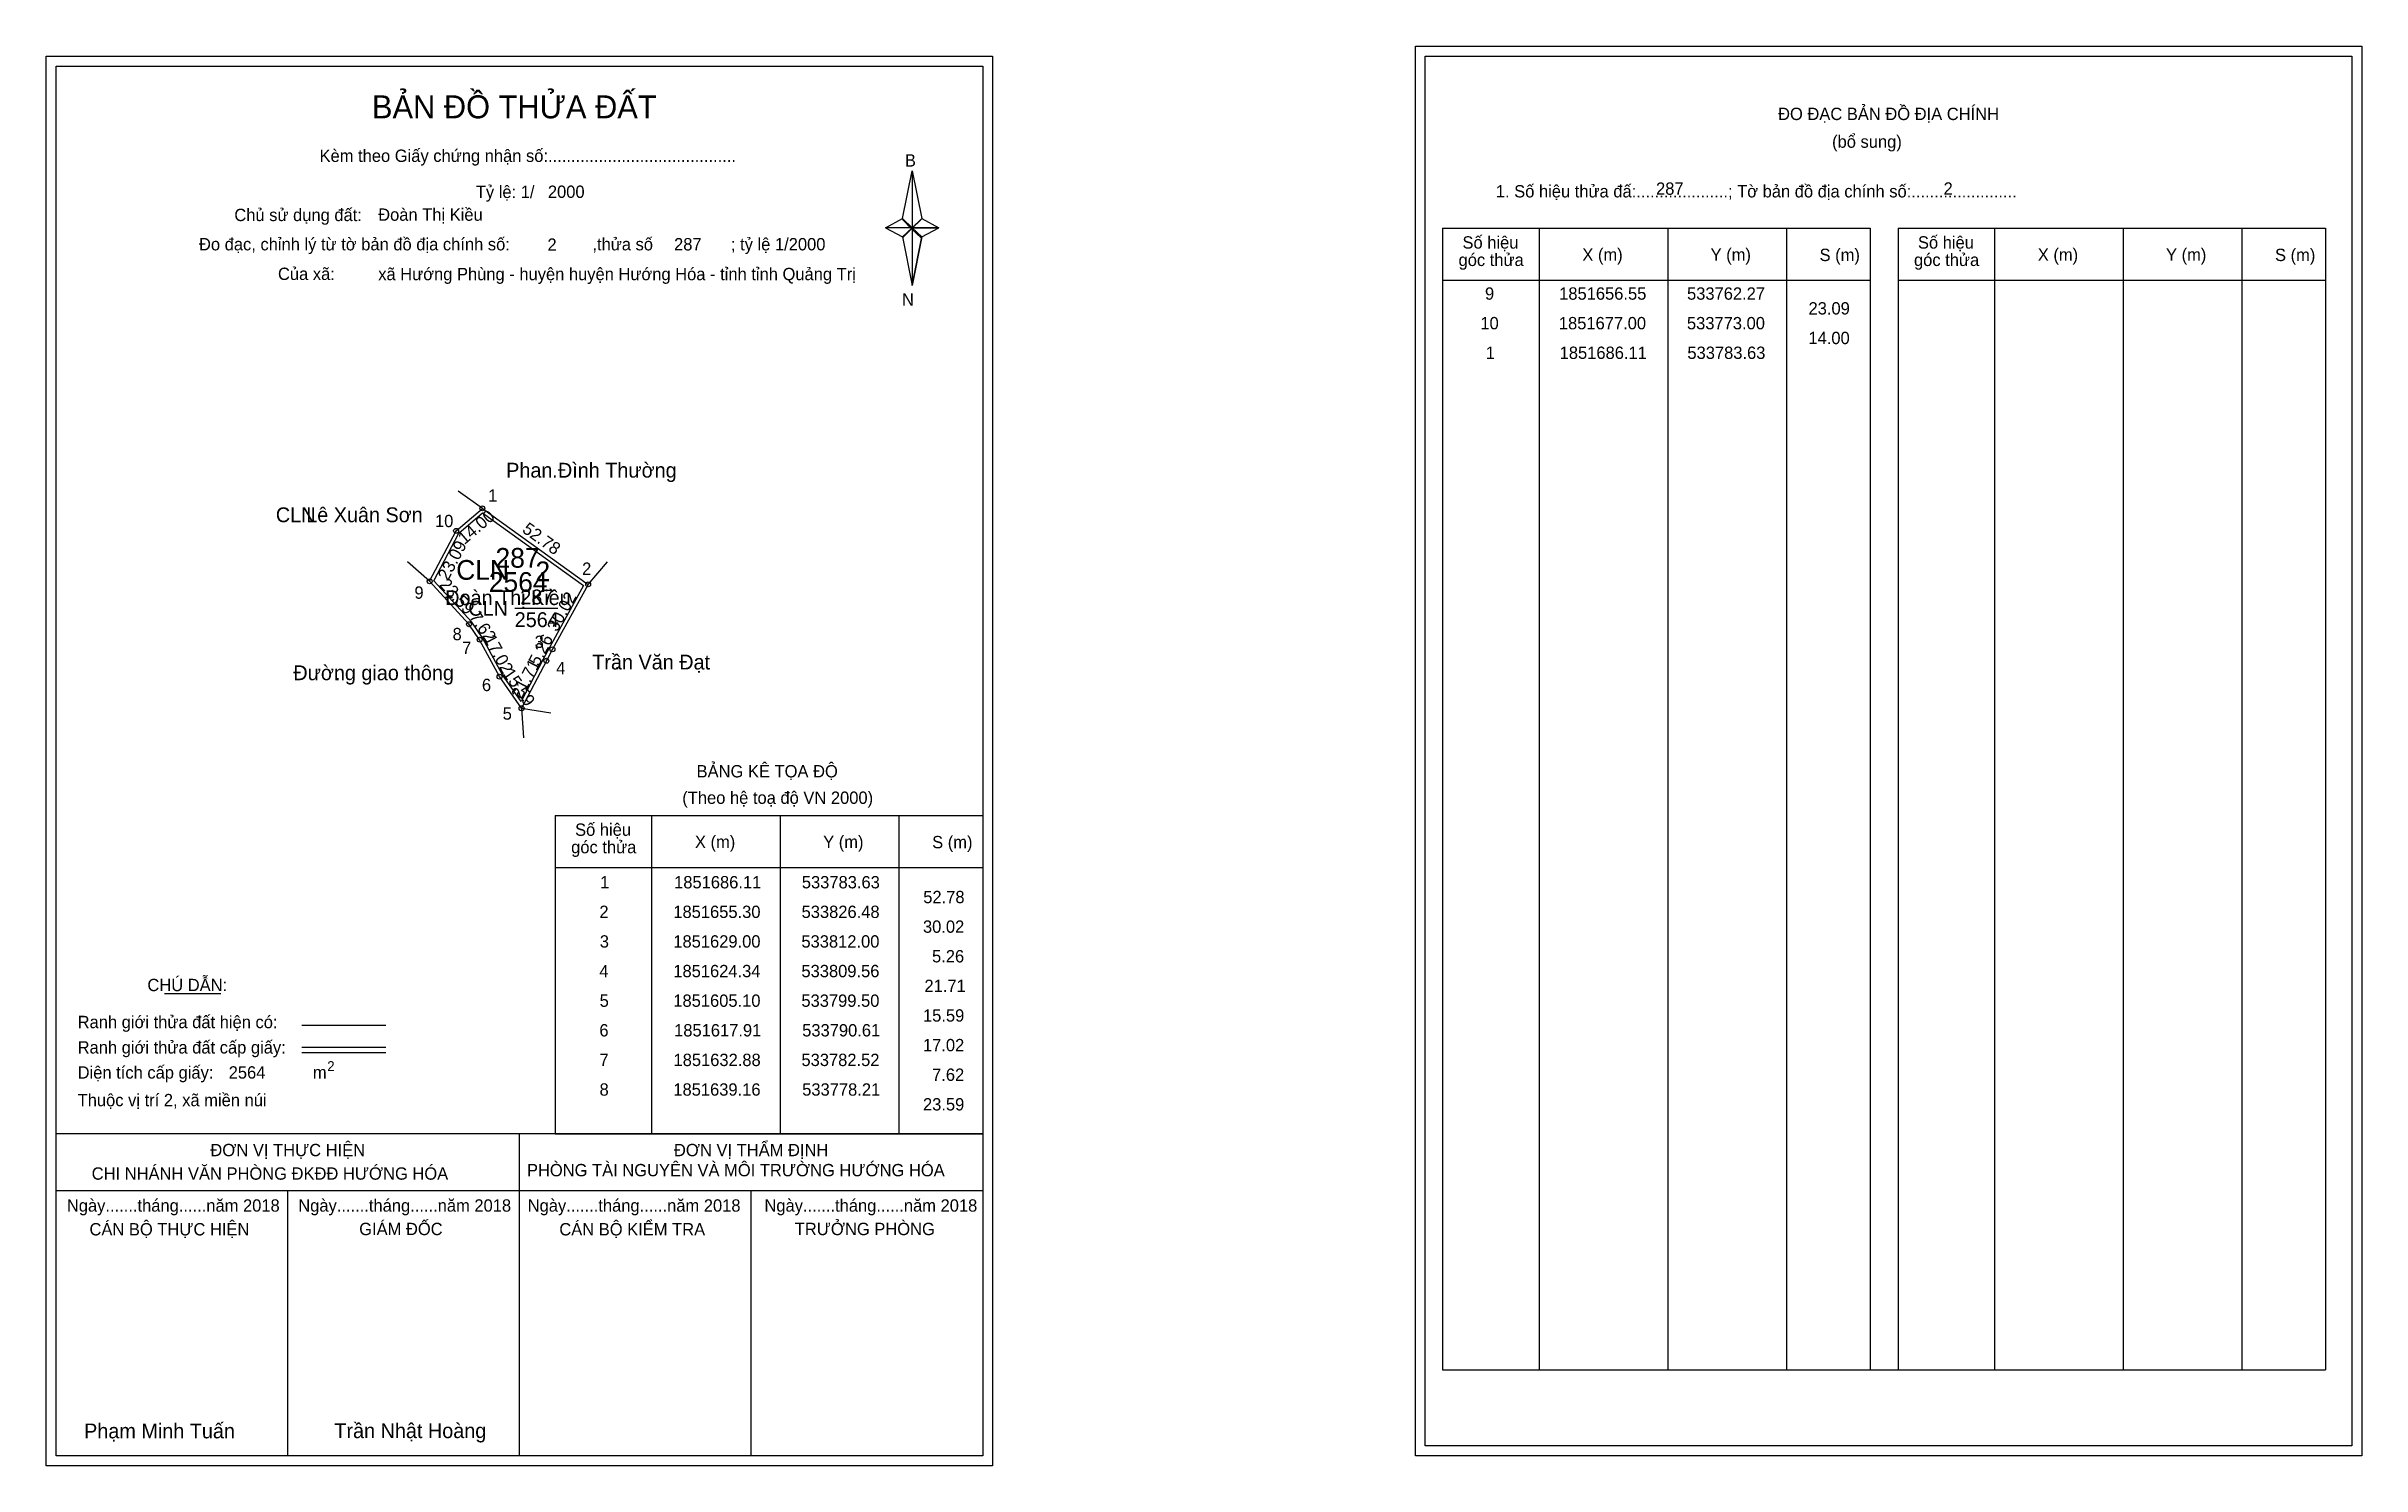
# Model space of a CAD drawing. Extents: x 533607 to 534545, y 1851298 to 1851873.
import ezdxf

# ---------------------------------------------------------------- set-up
doc = ezdxf.new("R2010")
doc.units = 0
for name, color, linetype in [('Level 1', 7, 'Continuous'), ('Level 10', 7, 'Continuous'), ('Level 11', 7, 'Continuous'), ('Level 13', 7, 'Continuous'), ('Level 2', 7, 'Continuous'), ('Level 27', 7, 'Continuous'), ('Level 3', 7, 'Continuous'), ('Level 36', 7, 'Continuous'), ('Level 4', 7, 'Continuous'), ('Level 49', 7, 'Continuous'), ('Level 5', 7, 'Continuous'), ('Level 53', 7, 'Continuous'), ('Level 55', 7, 'Continuous'), ('Level 6', 7, 'Continuous'), ('Level 60', 7, 'Continuous'), ('Level 63', 7, 'Continuous'), ('Level 7', 7, 'Continuous'), ('Level 9', 7, 'Continuous')]:
    doc.layers.add(name, color=color, linetype=linetype)

msp = doc.modelspace()

# ---------------------------------------------------------------- linework, layer by layer
at = {"layer": 'Level 1'}
for p, q in [((533610.97, 1851865.33), (533610.97, 1851865.33)), ((534165.61, 1851869.33), (534165.61, 1851869.33)), ((533953.81, 1851803.57), (533957.75, 1851822.85)), ((533957.75, 1851822.85), (533957.75, 1851799.8)), ((533957.75, 1851822.85), (533961.68, 1851803.57)), ((533946.92, 1851799.8), (533953.81, 1851803.57)), ((533953.81, 1851803.57), (533957.75, 1851799.8)), ((533957.45, 1851799.36), (533953.81, 1851803.13)), ((533957.75, 1851799.8), (533953.81, 1851796.12)), ((533957.45, 1851799.36), (533953.81, 1851795.68)), ((533953.81, 1851795.68), (533957.45, 1851799.36)), ((533961.39, 1851803.13), (533957.45, 1851799.36)), ((533957.45, 1851799.36), (533961.39, 1851803.13)), ((533961.39, 1851795.68), (533957.45, 1851799.36)), ((533961.68, 1851803.57), (533957.75, 1851799.8)), ((533957.75, 1851799.8), (533957.75, 1851776.4)), ((533957.75, 1851799.8), (533968.57, 1851799.8)), ((533957.75, 1851799.8), (533961.68, 1851796.12)), ((533961.68, 1851796.12), (533968.57, 1851799.8)), ((534172.68, 1851799.62), (534345.88, 1851799.62)), ((534211.86, 1851337.09), (534211.86, 1851799.62)), ((534264, 1851337.09), (534264, 1851799.62)), ((534311.95, 1851799.62), (534311.95, 1851337.09)), ((534345.88, 1851799.62), (534345.88, 1851337.09)), ((534357.19, 1851799.62), (534530.4, 1851799.62)), ((534396.37, 1851337.09), (534396.37, 1851799.62)), ((534448.52, 1851337.09), (534448.52, 1851799.62)), ((534496.46, 1851799.62), (534496.46, 1851337.09)), ((534530.4, 1851799.62), (534530.4, 1851337.09)), ((533953.81, 1851796.12), (533957.75, 1851776.4)), ((533961.68, 1851796.12), (533957.75, 1851776.4)), ((534172.68, 1851778.57), (534345.88, 1851778.57)), ((534357.19, 1851778.57), (534530.4, 1851778.57)), ((533813.16, 1851561.68), (533986.36, 1851561.68)), ((533852.34, 1851432.63), (533852.34, 1851561.68)), ((533904.48, 1851432.63), (533904.48, 1851561.68)), ((533952.42, 1851561.68), (533952.42, 1851432.63)), ((533813.16, 1851540.62), (533986.36, 1851540.62)), ((533654.8, 1851489.46), (533677.61, 1851489.46)), ((533710.53, 1851476.65), (533744.56, 1851476.65)), ((533710.53, 1851467.76), (533744.56, 1851467.76)), ((533710.53, 1851465.57), (533744.56, 1851465.57)), ((533824.62, 1851432.63), (533610.96, 1851432.63)), ((533986.36, 1851432.63), (533776.68, 1851432.63)), ((533798.66, 1851302.18), (533798.66, 1851432.63)), ((533813.16, 1851432.62), (533986.36, 1851432.62)), ((533986.36, 1851409.53), (533610.96, 1851409.53)), ((533704.81, 1851302.18), (533704.81, 1851409.53)), ((533892.51, 1851302.18), (533892.51, 1851409.53)), ((534172.68, 1851337.09), (534530.4, 1851337.09)), ((533986.36, 1851302.18), (533986.36, 1851302.18)), ((534541.01, 1851306.18), (534541.01, 1851306.18))]:
    msp.add_line(p, q, dxfattribs=at)
for points in [[(533953.81, 1851803.57), (533957.75, 1851822.85), (533957.75, 1851799.8)], [(533946.92, 1851799.8), (533953.81, 1851796.12), (533957.75, 1851799.8)], [(533957.75, 1851799.8), (533961.68, 1851803.57), (533968.57, 1851799.8)], [(533957.75, 1851799.8), (533957.75, 1851776.4), (533961.68, 1851796.12)]]:
    msp.add_lwpolyline(points, close=True, dxfattribs=at)
at = {"layer": 'Level 10'}
for p, q in [((533762.27, 1851656.55), (533773, 1851677)), ((533782.52, 1851632.88), (533778.21, 1851639.16)), ((533809.56, 1851624.34), (533799.5, 1851605.1))]:
    msp.add_line(p, q, dxfattribs=at)
for points in [[(533783.63, 1851686.11), (533826.48, 1851655.3), (533812, 1851629), (533809.56, 1851624.34), (533799.5, 1851605.1), (533790.61, 1851617.91), (533782.52, 1851632.88), (533778.21, 1851639.16), (533762.27, 1851656.55), (533773, 1851677)], [(533783.71, 1851684.33), (533824.65, 1851654.89), (533810.77, 1851629.66), (533808.32, 1851624.99), (533799.33, 1851607.8), (533791.8, 1851618.64), (533783.72, 1851633.61), (533779.31, 1851640.03), (533763.97, 1851656.77), (533774.11, 1851676.11)]]:
    msp.add_lwpolyline(points, close=True, dxfattribs=at)
at = {"layer": 'Level 11'}
for centre in [(533783.63, 1851686.11), (533783.63, 1851686.11), (533773, 1851677), (533762.27, 1851656.55), (533826.48, 1851655.3), (533778.21, 1851639.16), (533782.52, 1851632.88), (533812, 1851629), (533790.61, 1851617.91), (533809.56, 1851624.34), (533799.5, 1851605.1)]:
    msp.add_circle(centre, 1, dxfattribs=at)
at = {"layer": 'Level 27'}
for p, q in [((533783.63, 1851686.11), (533773.89, 1851693.11)), ((533762.27, 1851656.55), (533753.23, 1851664.44)), ((533826.48, 1851655.3), (533834.32, 1851664.38)), ((533799.5, 1851605.1), (533800.34, 1851593.13)), ((533799.5, 1851605.1), (533811.36, 1851603.25))]:
    msp.add_line(p, q, dxfattribs=at)
at = {"layer": 'Level 3'}
for p, q in [((534172.68, 1851799.62), (534172.68, 1851337.09)), ((534357.19, 1851799.62), (534357.19, 1851337.09)), ((533813.16, 1851561.68), (533813.16, 1851432.63))]:
    msp.add_line(p, q, dxfattribs=at)
at = {"layer": 'Level 63'}
for points in [[(534161.62, 1851873.33), (534545.02, 1851873.33), (534545.02, 1851302.18), (534161.62, 1851302.18)], [(533606.96, 1851869.33), (533990.36, 1851869.33), (533990.36, 1851298.18), (533606.96, 1851298.18)], [(533610.96, 1851865.33), (533986.36, 1851865.33), (533986.36, 1851302.18), (533610.96, 1851302.18)], [(534165.62, 1851869.33), (534541.02, 1851869.33), (534541.02, 1851306.18), (534165.62, 1851306.18)]]:
    msp.add_lwpolyline(points, close=True, dxfattribs=at)
at = {"layer": 'Level 9'}
msp.add_line((533796.72, 1851645.6), (533814.16, 1851645.6), dxfattribs=at)

# ---------------------------------------------------------------- texts
at = {"layer": 'Level 1'}
for s, height, p in [('BẢN ĐỒ THỬA ĐẤT', 9.3313, (533738.9, 1851844.14)), ('ĐO ĐẠC BẢN ĐỒ ĐỊA CHÍNH', 5, (534308.57, 1851843.45)), ('(bổ sung)', 5, (534330.45, 1851832.21)), ('Kèm theo Giấy chứng nhận số:.........................................', 5, (533717.66, 1851826.48)), ('B', 5, (533954.83, 1851824.6)), ('1. Số hiệu thửa đấ:....................; Tờ bản đồ địa chính số:.......................', 5, (534194.23, 1851812.09)), ('Chủ sử dụng đất:', 5, (533683.14, 1851802.5)), ('Số hiệu', 5, (534180.71, 1851791.36)), ('Số hiệu', 5, (534365.23, 1851791.36)), ('Đo đạc, chỉnh lý từ tờ bản đồ địa chính số:                  ,thửa số                 ; tỷ lệ 1/2000', 5, (533668.83, 1851790.64)), ('góc thửa', 5, (534179.12, 1851784.3)), ('X (m)', 5, (534229.27, 1851786.41)), ('Y (m)', 5, (534281.23, 1851786.41)), ('S (m)', 5, (534325.38, 1851786.31)), ('góc thửa', 5, (534363.64, 1851784.3)), ('X (m)', 5, (534413.79, 1851786.41)), ('Y (m)', 5, (534465.74, 1851786.41)), ('S (m)', 5, (534509.9, 1851786.31)), ('Của xã:', 5, (533700.82, 1851778.64)), ('N', 5, (533953.63, 1851768.26)), ('BẢNG KÊ TỌA ĐỘ', 5, (533870.42, 1851577.08)), ('(Theo hệ toạ độ VN 2000)', 5, (533864.62, 1851566.36)), ('Số hiệu', 5, (533821.19, 1851553.41)), ('X (m)', 5, (533869.75, 1851548.46)), ('Y (m)', 5, (533921.7, 1851548.46)), ('S (m)', 5, (533965.86, 1851548.36)), ('góc thửa', 5, (533819.6, 1851546.35)), ('CHÚ DẪN:', 5, (533647.92, 1851490.47)), ('Ranh giới thửa đất hiện có:', 5, (533619.66, 1851475.47)), ('Ranh giới thửa đất cấp giấy:', 5, (533619.66, 1851465.19)), ('Diện tích cấp giấy:', 5, (533619.66, 1851455.03)), ('m', 5, (533714.97, 1851455.07)), ('2', 4, (533720.77, 1851458.09)), ('Thuộc vị trí 2, xã miền núi', 5, (533619.66, 1851443.83)), ('ĐƠN VỊ THỰC HIỆN', 5, (533673.43, 1851423.59)), ('PHÒNG TÀI NGUYÊN VÀ MÔI TRƯỜNG HƯỚNG HÓA', 5, (533801.69, 1851415.45)), ('ĐƠN VỊ THẨM ĐỊNH', 5, (533861.24, 1851423.59)), ('CHI NHÁNH VĂN PHÒNG ĐKĐĐ HƯỚNG HÓA', 5, (533625.35, 1851414.07)), ('Ngày.......tháng......năm 2018', 5, (533615.3, 1851401.12)), ('Ngày.......tháng......năm 2018', 5, (533709.04, 1851401.12)), ('Ngày.......tháng......năm 2018', 5, (533801.99, 1851401.12)), ('Ngày.......tháng......năm 2018', 5, (533897.91, 1851401.12)), ('CÁN BỘ THỰC HIỆN', 5, (533624.46, 1851391.49)), ('GIÁM ĐỐC', 5, (533733.73, 1851391.61)), ('CÁN BỘ KIỂM TRA', 5, (533814.81, 1851391.49)), ('TRƯỞNG PHÒNG', 5, (533910.19, 1851391.61)), ('Phạm Minh Tuấn', 6, (533622.28, 1851309.26)), ('Trần Nhật Hoàng', 6, (533723.67, 1851309.36))]:
    msp.add_text(s, height=height, dxfattribs=at).set_placement(p)
at = {"layer": 'Level 11'}
msp.add_text('Tỷ lệ: 1/', height=5, dxfattribs=at).set_placement((533780.98, 1851811.86))
at = {"layer": 'Level 13'}
for s, p in [('CLN', (533777.93, 1851642.6)), ('287', (533798.99, 1851647.2)), ('2564', (533796.73, 1851638))]:
    msp.add_text(s, height=6, dxfattribs=at).set_placement(p)
at = {"layer": 'Level 2'}
msp.add_text('Đoàn Thị Kiều', height=6, dxfattribs=at).set_placement((533768.57, 1851646.92))
at = {"layer": 'Level 3'}
msp.add_text('CLN', height=8, dxfattribs=at).set_placement((533773.03, 1851657.16))
at = {"layer": 'Level 36'}
for s, p in [('.', (533811.86, 1851698.56)), ('CLN', (533699.96, 1851680.5)), ('.', (533837.15, 1851620.82)), ('.', (533723.9, 1851616.48))]:
    msp.add_text(s, height=6, dxfattribs=at).set_placement(p)
at = {"layer": 'Level 4'}
msp.add_text('287', height=8, dxfattribs=at).set_placement((533788.95, 1851662.05))
at = {"layer": 'Level 49'}
for s, rotation, p in [('14.00', 40.59686, (533776.4, 1851671.22)), ('52.78', 324.28312, (533799.41, 1851676.73)), ('23.09', 62.31426, (533769.69, 1851656.49)), ('23.59', 312.50896, (533765.91, 1851654.95)), ('30.02', 61.16412, (533813.9, 1851635.78)), ('7.62', 304.46203, (533778.11, 1851642.13)), ('17.02', 298.38742, (533784.09, 1851633.33)), ('5.26', 62.36321, (533806.43, 1851621.81)), ('15.59', 304.76023, (533791.72, 1851619.12)), ('21.71', 62.39633, (533799.47, 1851608.5))]:
    msp.add_text(s, height=5, rotation=rotation, dxfattribs=at).set_placement(p)
at = {"layer": 'Level 5'}
msp.add_text('2564', height=8, dxfattribs=at).set_placement((533786.24, 1851652.27))
at = {"layer": 'Level 53'}
for s, p in [('9', (534189.83, 1851770.65)), ('1851656.55', (534219.88, 1851770.65)), ('533762.27', (534271.68, 1851770.65)), ('23.09', (534320.91, 1851764.65)), ('10', (534187.96, 1851758.65)), ('1851677.00', (534219.76, 1851758.65)), ('533773.00', (534271.65, 1851758.65)), ('1', (534190.12, 1851746.65)), ('1851686.11', (534220.08, 1851746.65)), ('533783.63', (534271.83, 1851746.65)), ('14.00', (534320.86, 1851752.65)), ('1', (533831.35, 1851532.12)), ('1851686.11', (533861.31, 1851532.12)), ('533783.63', (533913.05, 1851532.12)), ('2', (533831.05, 1851520.12)), ('1851655.30', (533860.99, 1851520.12)), ('533826.48', (533912.96, 1851520.12)), ('52.78', (533962.25, 1851526.12)), ('30.02', (533962.13, 1851514.12)), ('3', (533831.21, 1851508.12)), ('1851629.00', (533860.99, 1851508.12)), ('533812.00', (533912.88, 1851508.12)), ('5.26', (533965.8, 1851502.12)), ('4', (533831.03, 1851496.12)), ('1851624.34', (533860.99, 1851496.12)), ('533809.56', (533912.89, 1851496.12)), ('5', (533831.14, 1851484.12)), ('1851605.10', (533860.99, 1851484.12)), ('533799.50', (533912.88, 1851484.12)), ('21.71', (533962.73, 1851490.12)), ('15.59', (533962.14, 1851478.12)), ('6', (533831.04, 1851472.12)), ('1851617.91', (533861.31, 1851472.12)), ('533790.61', (533913.2, 1851472.12)), ('17.02', (533962.13, 1851466.12)), ('7', (533831.06, 1851460.12)), ('1851632.88', (533861.07, 1851460.12)), ('533782.52', (533912.9, 1851460.12)), ('7.62', (533965.83, 1851454.12)), ('8', (533831.11, 1851448.12)), ('1851639.16', (533861, 1851448.12)), ('533778.21', (533913.2, 1851448.12)), ('23.59', (533962.14, 1851442.12))]:
    msp.add_text(s, height=5, dxfattribs=at).set_placement(p)
at = {"layer": 'Level 55'}
for s, height, p in [('286', 0.22, (533783.39, 1851685.89)), ('286', 0.22, (533783.39, 1851685.89)), ('1', 0.8, (533783.41, 1851686.11)), ('0', 0.22, (533783.55, 1851685.89)), ('10', 0.8, (533772.43, 1851677)), ('286', 0.22, (533772.76, 1851676.78)), ('286', 0.22, (533772.76, 1851676.78)), ('9', 0.8, (533762, 1851656.55)), ('286', 0.22, (533762.03, 1851656.33)), ('286', 0.22, (533762.03, 1851656.33)), ('0', 0.22, (533762.19, 1851656.33)), ('0', 0.22, (533762.19, 1851656.33)), ('2', 0.8, (533826.21, 1851655.3)), ('0', 0.22, (533826.4, 1851655.08)), ('0', 0.22, (533826.4, 1851655.08)), ('8', 0.8, (533777.95, 1851639.16)), ('0', 0.22, (533778.13, 1851638.94)), ('0', 0.22, (533778.13, 1851638.94)), ('7', 0.8, (533782.25, 1851632.88)), ('0', 0.22, (533782.44, 1851632.66)), ('0', 0.22, (533782.44, 1851632.66)), ('3', 0.8, (533811.75, 1851629)), ('0', 0.22, (533811.92, 1851628.78)), ('6', 0.8, (533790.34, 1851617.91)), ('4', 0.8, (533809.28, 1851624.34)), ('0', 0.22, (533809.48, 1851624.12)), ('0', 0.22, (533790.53, 1851617.69)), ('0', 0.22, (533790.53, 1851617.69)), ('5', 0.8, (533799.24, 1851605.1)), ('0', 0.22, (533799.42, 1851604.88)), ('0', 0.22, (533799.42, 1851604.88)), ('0', 0.22, (533799.42, 1851604.88))]:
    msp.add_text(s, height=height, dxfattribs=at).set_placement(p)
at = {"layer": 'Level 6'}
for s, p in [('2000', (533810.17, 1851811.9)), ('287', (534259.13, 1851813.17)), ('2', (534375.62, 1851813.21)), ('Đoàn Thị Kiều', (533741.41, 1851802.63)), ('2', (533810.01, 1851790.46)), ('287', (533861.29, 1851790.62)), ('xã Hướng Phùng - huyện huyện Hướng Hóa - tỉnh tỉnh Quảng Trị', (533741.44, 1851778.55)), ('2564', (533680.85, 1851455.04))]:
    msp.add_text(s, height=5, dxfattribs=at).set_placement(p)
at = {"layer": 'Level 60'}
for s, p in [('Phan Đình Thường', (533793.28, 1851698.56)), ('Lê Xuân Sơn', (533712.27, 1851680.5)), ('Đường giao thông', (533707.04, 1851616.48)), ('Trần Văn Đạt', (533828.16, 1851620.82))]:
    msp.add_text(s, height=6, dxfattribs=at).set_placement(p)
at = {"layer": 'Level 7'}
msp.add_text('2', height=8, dxfattribs=at).set_placement((533805.15, 1851656.58))
at = {"layer": 'Level 9'}
for s, p in [('1', (533785.97, 1851688.81)), ('10', (533764.43, 1851678.49)), ('2', (533824.04, 1851659.16)), ('9', (533756.11, 1851649.47)), ('8', (533771.56, 1851632.68)), ('7', (533775.38, 1851627.04)), ('3', (533804.82, 1851629.53)), ('4', (533813.51, 1851618.87)), ('6', (533783.45, 1851612.06)), ('5', (533791.86, 1851600.48))]:
    msp.add_text(s, height=5, dxfattribs=at).set_placement(p)

doc.saveas('drawing.dxf')
